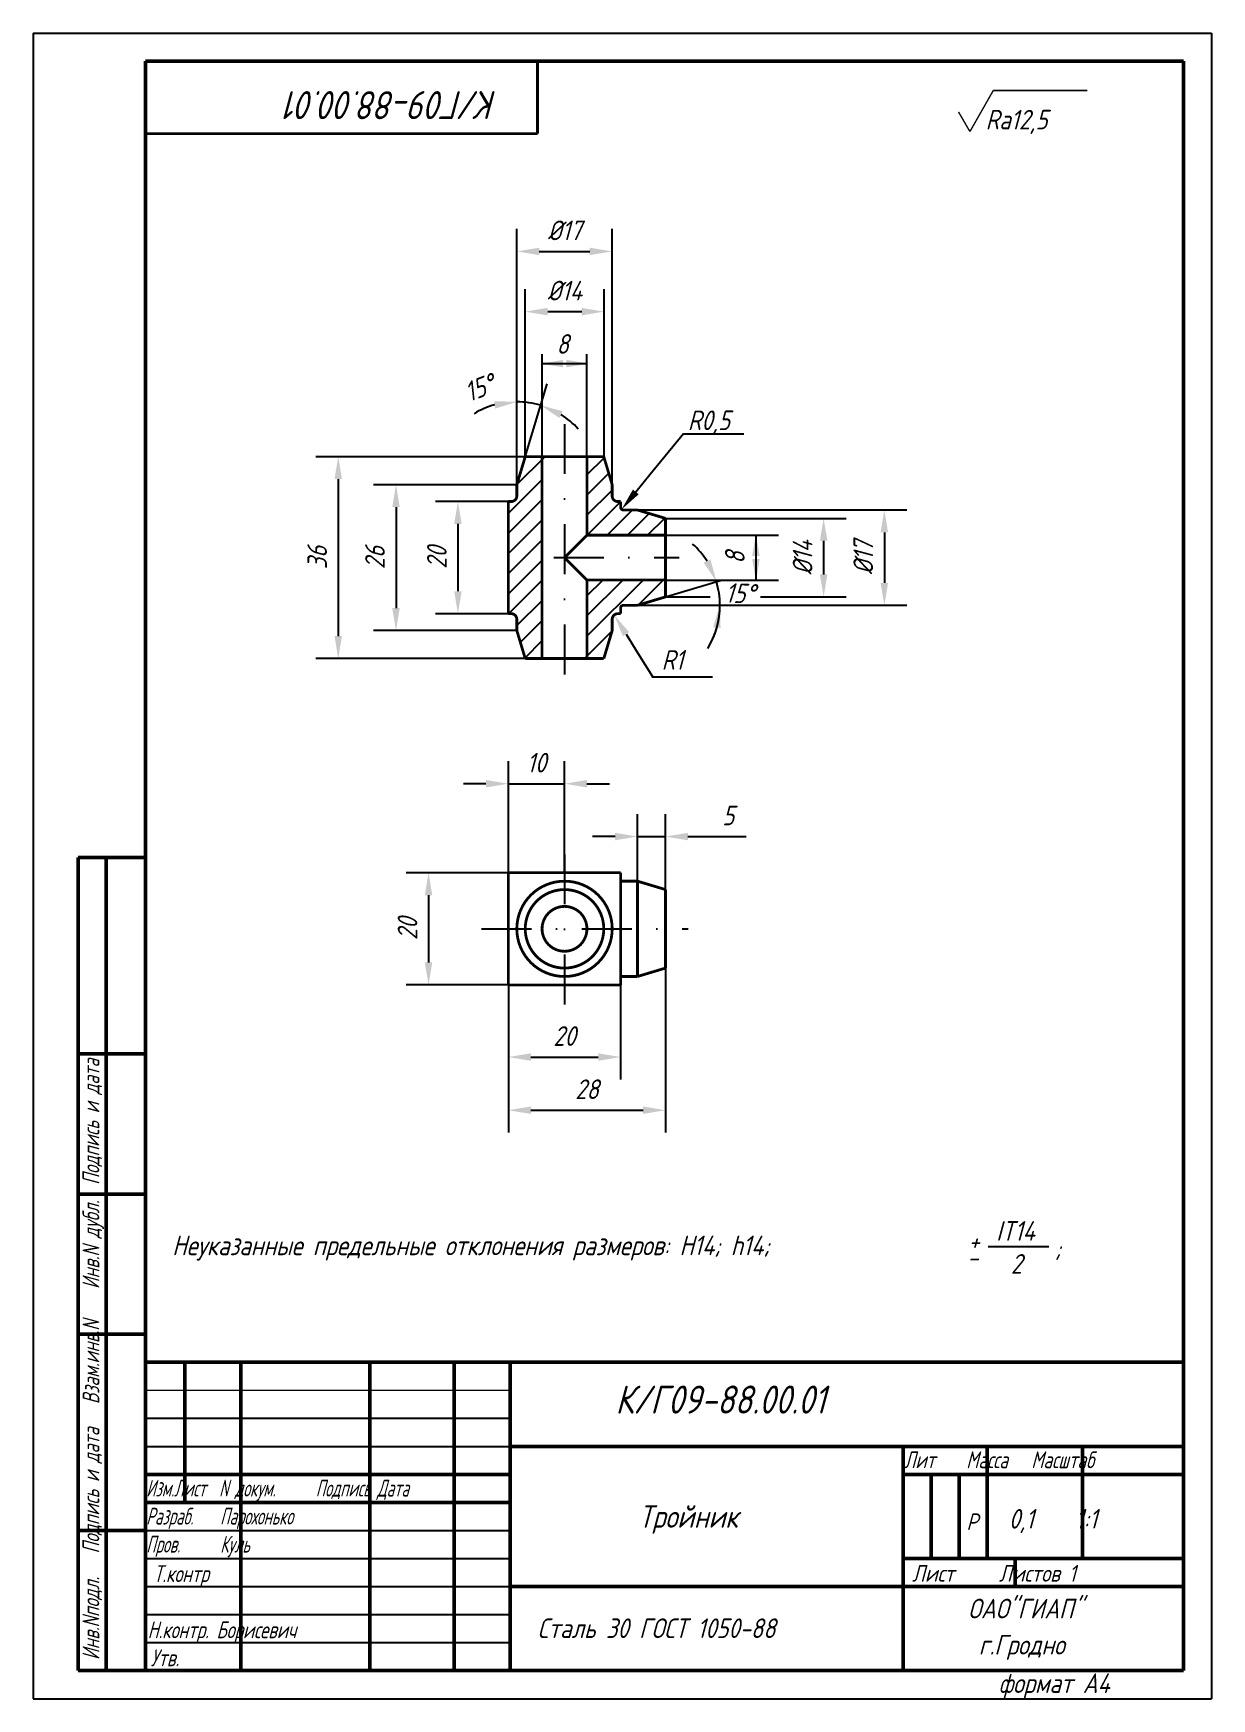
# Model space of a CAD drawing. Header units: inches. Extents: x 1065 to 7392, y 1020 to 3127.
# Drawn here: x 5962.7 to 6172.7, y 2293.2 to 2590.2 of the extents above; entities that cross this region are included whole.
import ezdxf
from ezdxf.enums import TextEntityAlignment as Align

# ---------------------------------------------------------------- set-up
doc = ezdxf.new("R2010")
doc.units = ezdxf.units.IN
doc.header["$LTSCALE"] = 0.7
doc.header["$MEASUREMENT"] = 0
doc.linetypes.add('DASHDOT', pattern=[25.4, 12.7, -6.35, 0, -6.35])
doc.styles.add('ROMANC', font='romanc', dxfattribs={"width": 0.8, "oblique": 15, "height": 3.5})
doc.styles.get("Standard").update_dxf_attribs({"font": 'romand.shx', "width": 0.8, "oblique": 15, "height": 3.5})
doc.dimstyles.get("Standard").update_dxf_attribs({"dimtxt": 3.5, "dimasz": 4, "dimexe": 4, "dimexo": 0, "dimgap": 2, "dimtad": 1, "dimdec": 0, "dimdsep": 46, "dimtxsty": 'Standard', "dimcen": 0.09, "dimadec": 0, "dimazin": 0, "dimtfac": 1, "dimtdec": 0, "dimtmove": 0, "dimatfit": 3, "dimfxl": 0, "dimtolj": 1, "dimtzin": 0, "dimlwd": 25, "dimlwe": 25, "dimarcsym": 0})

# ---------------------------------------------------------------- blocks, each defined once
blk = doc.blocks.new('*D267')
at = {"color": 0, "lineweight": 25}
for p, q in [((6047.33, 2506.73), (6034.33, 2506.73)), ((6038.33, 2502.73), (6038.33, 2490.73)), ((6047.36, 2486.73), (6034.33, 2486.73))]:
    blk.add_line(p, q, dxfattribs=at)
for points in [[(6037.67, 2502.73), (6039, 2502.73), (6038.33, 2506.73)], [(6037.67, 2490.73), (6039, 2490.73), (6038.33, 2486.73)]]:
    blk.add_solid(points, dxfattribs=at)
at = {"layer": 'DEFPOINTS', "color": 0, "lineweight": 25}
for p in [(6047.33, 2506.73), (6038.33, 2486.73), (6047.36, 2486.73)]:
    blk.add_point(p, dxfattribs=at)
at = {"color": 0, "insert": (6034.58, 2496.73), "char_height": 3.5, "attachment_point": 5, "rotation": 90}
blk.add_mtext('\\A1;20', dxfattribs=at)
blk = doc.blocks.new('*D268')
at = {"color": 0, "lineweight": 25}
blk.add_line((6050.33, 2514.73), (6054.23, 2527.72), dxfattribs=at)
for start, end in [(73.3008, 90), (105.5877, 121.1753), (42.1254, 57.7131)]:
    blk.add_arc((6048.84, 2509.77), 14.75, start, end, dxfattribs=at)
for points in [[(6044.79, 2524.63), (6044.97, 2523.31), (6048.84, 2524.51)], [(6056.44, 2521.63), (6056.99, 2522.84), (6053.08, 2523.89)]]:
    blk.add_solid(points, dxfattribs=at)
at = {"layer": 'DEFPOINTS', "color": 0, "lineweight": 25}
for p in [(6048.84, 2547.32), (6051.69, 2524.24), (6050.33, 2514.73), (6048.83, 2509.73), (6048.84, 2509.77)]:
    blk.add_point(p, dxfattribs=at)
at = {"color": 0, "insert": (6042.17, 2527.02), "char_height": 3.5, "attachment_point": 5, "rotation": 21.1435}
blk.add_mtext('\\A1;15%%D', dxfattribs=at)
blk = doc.blocks.new('*D277')
at = {"color": 0, "lineweight": 25}
for p, q in [((6048.83, 2509.73), (6023.3, 2509.73)), ((6027.3, 2505.73), (6027.3, 2487.73)), ((6048.83, 2483.73), (6023.3, 2483.73))]:
    blk.add_line(p, q, dxfattribs=at)
for points in [[(6026.63, 2505.73), (6027.96, 2505.73), (6027.3, 2509.73)], [(6026.63, 2487.73), (6027.96, 2487.73), (6027.3, 2483.73)]]:
    blk.add_solid(points, dxfattribs=at)
at = {"layer": 'DEFPOINTS', "color": 0, "lineweight": 25}
for p in [(6048.83, 2509.73), (6027.3, 2483.73), (6048.83, 2483.73)]:
    blk.add_point(p, dxfattribs=at)
at = {"color": 0, "lineweight": 25, "insert": (6023.55, 2496.73), "char_height": 3.5, "attachment_point": 5, "rotation": 90}
blk.add_mtext('\\A1;26', dxfattribs=at)
blk = doc.blocks.new('*D278')
at = {"color": 0, "lineweight": 25}
for p, q in [((6050.33, 2514.73), (6013, 2514.73)), ((6017, 2510.73), (6017, 2482.73)), ((6050.33, 2478.73), (6013, 2478.73))]:
    blk.add_line(p, q, dxfattribs=at)
for points in [[(6016.34, 2510.73), (6017.67, 2510.73), (6017, 2514.73)], [(6016.34, 2482.73), (6017.67, 2482.73), (6017, 2478.73)]]:
    blk.add_solid(points, dxfattribs=at)
at = {"layer": 'DEFPOINTS', "color": 0, "lineweight": 25}
for p in [(6050.33, 2514.73), (6017, 2478.73), (6050.33, 2478.73)]:
    blk.add_point(p, dxfattribs=at)
at = {"color": 0, "lineweight": 25, "insert": (6013.25, 2496.73), "char_height": 3.5, "attachment_point": 5, "rotation": 90}
blk.add_mtext('\\A1;36', dxfattribs=at)
blk = doc.blocks.new('*D279')
at = {"color": 0, "lineweight": 25}
for p, q in [((6070.33, 2505.23), (6118.33, 2505.23)), ((6114.33, 2501.23), (6114.33, 2492.23)), ((6070.33, 2488.23), (6118.33, 2488.23))]:
    blk.add_line(p, q, dxfattribs=at)
for points in [[(6113.66, 2501.23), (6114.99, 2501.23), (6114.33, 2505.23)], [(6113.66, 2492.23), (6114.99, 2492.23), (6114.33, 2488.23)]]:
    blk.add_solid(points, dxfattribs=at)
at = {"layer": 'DEFPOINTS', "color": 0, "lineweight": 25}
for p in [(6070.33, 2505.23), (6070.33, 2488.23), (6114.33, 2488.23)]:
    blk.add_point(p, dxfattribs=at)
at = {"color": 0, "lineweight": 25, "insert": (6110.58, 2496.73), "char_height": 3.5, "attachment_point": 5, "rotation": 90}
blk.add_mtext('\\A1;%%C17', dxfattribs=at)
blk = doc.blocks.new('*D280')
at = {"color": 0, "lineweight": 25}
for p, q in [((6050.33, 2514.73), (6050.33, 2544.6)), ((6064.39, 2514.54), (6064.39, 2544.6)), ((6054.33, 2540.6), (6060.39, 2540.6))]:
    blk.add_line(p, q, dxfattribs=at)
for points in [[(6054.33, 2541.27), (6054.33, 2539.93), (6050.33, 2540.6)], [(6060.39, 2541.27), (6060.39, 2539.93), (6064.39, 2540.6)]]:
    blk.add_solid(points, dxfattribs=at)
at = {"layer": 'DEFPOINTS', "color": 0, "lineweight": 25}
for p in [(6064.39, 2540.6), (6050.33, 2514.73), (6064.39, 2514.54)]:
    blk.add_point(p, dxfattribs=at)
at = {"color": 0, "lineweight": 25, "insert": (6057.36, 2544.35), "char_height": 3.5, "attachment_point": 5}
blk.add_mtext('\\A1;%%C14', dxfattribs=at)
blk = doc.blocks.new('*D281')
at = {"color": 0, "lineweight": 25}
for p, q in [((6048.84, 2509.77), (6048.84, 2555.34)), ((6065.83, 2509.73), (6065.83, 2555.34)), ((6052.84, 2551.34), (6061.83, 2551.34))]:
    blk.add_line(p, q, dxfattribs=at)
for points in [[(6052.84, 2552), (6052.84, 2550.67), (6048.84, 2551.34)], [(6061.83, 2552), (6061.83, 2550.67), (6065.83, 2551.34)]]:
    blk.add_solid(points, dxfattribs=at)
at = {"layer": 'DEFPOINTS', "color": 0, "lineweight": 25}
for p in [(6065.83, 2551.34), (6048.84, 2509.77), (6065.83, 2509.73)]:
    blk.add_point(p, dxfattribs=at)
at = {"color": 0, "lineweight": 25, "insert": (6057.34, 2555.09), "char_height": 3.5, "attachment_point": 5}
blk.add_mtext('\\A1;%%C17', dxfattribs=at)
blk = doc.blocks.new('*D269')
at = {"color": 0, "lineweight": 25}
for p, q in [((6070.33, 2434.84), (6070.33, 2450.99)), ((6075.33, 2433.34), (6075.33, 2450.99)), ((6066.33, 2446.99), (6062.33, 2446.99)), ((6070.33, 2446.99), (6075.33, 2446.99)), ((6079.33, 2446.99), (6089.69, 2446.99))]:
    blk.add_line(p, q, dxfattribs=at)
for points in [[(6066.33, 2447.65), (6066.33, 2446.32), (6070.33, 2446.99)], [(6079.33, 2447.65), (6079.33, 2446.32), (6075.33, 2446.99)]]:
    blk.add_solid(points, dxfattribs=at)
at = {"layer": 'DEFPOINTS', "color": 0, "lineweight": 25}
for p in [(6075.33, 2446.99), (6070.33, 2434.84), (6075.33, 2433.34)]:
    blk.add_point(p, dxfattribs=at)
at = {"color": 0, "lineweight": 25, "insert": (6086.51, 2450.74), "char_height": 3.5, "attachment_point": 5}
blk.add_mtext('\\A1;5', dxfattribs=at)
blk = doc.blocks.new('*D282')
at = {"color": 0, "lineweight": 25}
for p, q in [((6047.33, 2440.53), (6047.33, 2460.41)), ((6057.33, 2440.53), (6057.33, 2460.41)), ((6043.33, 2456.41), (6039.33, 2456.41)), ((6047.33, 2456.41), (6057.33, 2456.41)), ((6061.33, 2456.41), (6065.33, 2456.41))]:
    blk.add_line(p, q, dxfattribs=at)
for points in [[(6043.33, 2457.07), (6043.33, 2455.74), (6047.33, 2456.41)], [(6061.33, 2457.07), (6061.33, 2455.74), (6057.33, 2456.41)]]:
    blk.add_solid(points, dxfattribs=at)
at = {"layer": 'DEFPOINTS', "color": 0, "lineweight": 25}
for p in [(6057.33, 2456.41), (6047.33, 2440.53), (6057.33, 2440.53)]:
    blk.add_point(p, dxfattribs=at)
at = {"color": 0, "lineweight": 25, "insert": (6052.33, 2460.16), "char_height": 3.5, "attachment_point": 5}
blk.add_mtext('\\A1;10', dxfattribs=at)
blk = doc.blocks.new('*D283')
at = {"color": 0, "lineweight": 25}
for p, q in [((6047.33, 2440.53), (6029.1, 2440.53)), ((6033.1, 2436.53), (6033.1, 2424.53)), ((6047.33, 2420.53), (6029.1, 2420.53))]:
    blk.add_line(p, q, dxfattribs=at)
for points in [[(6032.43, 2436.53), (6033.76, 2436.53), (6033.1, 2440.53)], [(6032.43, 2424.53), (6033.76, 2424.53), (6033.1, 2420.53)]]:
    blk.add_solid(points, dxfattribs=at)
at = {"layer": 'DEFPOINTS', "color": 0, "lineweight": 25}
for p in [(6047.33, 2440.53), (6033.1, 2420.53), (6047.33, 2420.53)]:
    blk.add_point(p, dxfattribs=at)
at = {"color": 0, "lineweight": 25, "insert": (6029.35, 2430.53), "char_height": 3.5, "attachment_point": 5, "rotation": 90}
blk.add_mtext('\\A1;20', dxfattribs=at)
blk = doc.blocks.new('*D284')
at = {"color": 0, "lineweight": 25}
for p, q in [((6047.33, 2420.53), (6047.33, 2403.66)), ((6067.33, 2420.53), (6067.33, 2403.66)), ((6051.33, 2407.66), (6063.33, 2407.66))]:
    blk.add_line(p, q, dxfattribs=at)
for points in [[(6051.33, 2408.33), (6051.33, 2407), (6047.33, 2407.66)], [(6063.33, 2408.33), (6063.33, 2407), (6067.33, 2407.66)]]:
    blk.add_solid(points, dxfattribs=at)
at = {"layer": 'DEFPOINTS', "color": 0, "lineweight": 25}
for p in [(6047.33, 2420.53), (6067.33, 2420.53), (6067.33, 2407.66)]:
    blk.add_point(p, dxfattribs=at)
at = {"color": 0, "lineweight": 25, "insert": (6057.33, 2411.41), "char_height": 3.5, "attachment_point": 5}
blk.add_mtext('\\A1;20', dxfattribs=at)
blk = doc.blocks.new('*D285')
at = {"color": 0, "lineweight": 25}
for p, q in [((6075.33, 2423.53), (6075.33, 2394.18)), ((6047.33, 2420.53), (6047.33, 2394.18)), ((6051.33, 2398.18), (6071.33, 2398.18))]:
    blk.add_line(p, q, dxfattribs=at)
for points in [[(6051.33, 2398.85), (6051.33, 2397.52), (6047.33, 2398.18)], [(6071.33, 2398.85), (6071.33, 2397.52), (6075.33, 2398.18)]]:
    blk.add_solid(points, dxfattribs=at)
at = {"layer": 'DEFPOINTS', "color": 0, "lineweight": 25}
for p in [(6075.33, 2423.53), (6047.33, 2420.53), (6075.33, 2398.18)]:
    blk.add_point(p, dxfattribs=at)
at = {"color": 0, "lineweight": 25, "insert": (6061.33, 2401.93), "char_height": 3.5, "attachment_point": 5}
blk.add_mtext('\\A1;28', dxfattribs=at)

msp = doc.modelspace()

# ---------------------------------------------------------------- linework, layer by layer
for p, q in [((5962.66, 2590.24), (5962.66, 2293.24)), ((5962.66, 2590.24), (6172.66, 2590.24)), ((6172.66, 2590.24), (6172.66, 2293.24)), ((6078.53, 2518.8), (6089.28, 2518.8)), ((6053.33, 2514.73), (6053.33, 2496.73)), ((6075.33, 2503.73), (6075.33, 2496.73)), ((6047.33, 2486.73), (6047.33, 2496.73)), ((6075.33, 2489.73), (6075.33, 2496.73)), ((6072.91, 2475.5), (6083.7, 2475.5)), ((5962.66, 2293.24), (6172.66, 2293.24))]:
    msp.add_line(p, q)
at = {"lineweight": 50}
for p, q in [((5982.66, 2585.24), (5982.66, 2298.24)), ((5982.66, 2585.24), (6167.66, 2585.24)), ((6167.66, 2585.24), (6167.66, 2298.24)), ((5970.66, 2443.24), (5970.66, 2298.24)), ((5970.66, 2443.24), (5982.66, 2443.24)), ((5975.66, 2443.24), (5975.66, 2298.24)), ((5970.66, 2408.24), (5982.66, 2408.24)), ((5970.66, 2383.24), (5982.66, 2383.24)), ((5970.66, 2358.24), (5982.66, 2358.24)), ((5982.66, 2353.24), (6167.66, 2353.24)), ((5989.66, 2353.24), (5989.66, 2328.24)), ((5999.66, 2353.24), (5999.66, 2298.24)), ((6022.66, 2353.24), (6022.66, 2298.24)), ((6037.66, 2353.24), (6037.66, 2298.24)), ((6047.66, 2353.24), (6047.66, 2298.24)), ((6117.66, 2338.24), (6117.66, 2298.24)), ((6132.66, 2338.24), (6132.66, 2318.24)), ((6149.66, 2338.24), (6149.66, 2318.24)), ((5982.66, 2333.24), (6047.66, 2333.24)), ((6117.66, 2333.24), (6167.66, 2333.24)), ((6122.66, 2333.24), (6122.66, 2318.24)), ((6127.66, 2333.24), (6127.66, 2318.24)), ((5982.66, 2328.24), (6047.66, 2328.24)), ((5970.66, 2323.24), (5982.66, 2323.24)), ((6117.66, 2318.24), (6167.66, 2318.24)), ((6137.66, 2318.24), (6137.66, 2313.24)), ((5970.66, 2298.24), (6167.66, 2298.24))]:
    msp.add_line(p, q, dxfattribs=at)
at = {"color": 0, "linetype": 'ByBlock'}
for p, q in [((6053.33, 2514.73), (6053.33, 2533)), ((6053.33, 2531.33), (6061.33, 2531.33)), ((6061.33, 2514.73), (6061.33, 2533)), ((6072.56, 2511.55), (6078.52, 2518.87)), ((6070.04, 2508.45), (6072.56, 2511.55)), ((6068.3, 2483.09), (6070.42, 2479.69)), ((6070.42, 2479.69), (6073.04, 2475.51)), ((6047.33, 2440.53), (6047.33, 2453.23)), ((6057.33, 2440.53), (6057.33, 2453.23)), ((6047.33, 2440.53), (6033.88, 2440.53)), ((6075.33, 2423.53), (6075.33, 2397.9)), ((6047.33, 2420.53), (6033.88, 2420.53)), ((6047.33, 2420.53), (6047.33, 2397.9)), ((6047.33, 2419.13), (6047.33, 2406.23)), ((6067.33, 2420.53), (6067.33, 2406.23))]:
    msp.add_line(p, q, dxfattribs=at)
at = {"linetype": 'DASHDOT'}
for p, q in [((6057.33, 2520.56), (6057.33, 2471.73)), ((6055.45, 2496.73), (6077.74, 2496.73)), ((6057.33, 2443.81), (6057.33, 2416.11)), ((6042.56, 2430.53), (6079.38, 2430.53))]:
    msp.add_line(p, q, dxfattribs=at)
at = {"color": 0}
for p, q in [((6048.84, 2509.77), (6053.81, 2514.73)), ((6061.33, 2511.48), (6064.39, 2514.54)), ((6047.33, 2504.66), (6053.33, 2510.66)), ((6061.33, 2507.89), (6065.22, 2511.77)), ((6047.33, 2501.07), (6053.33, 2507.07)), ((6061.33, 2504.29), (6065.83, 2508.79)), ((6061.36, 2500.73), (6067.33, 2506.7)), ((6064.95, 2500.73), (6069.45, 2505.23)), ((6068.54, 2500.73), (6072.42, 2504.61)), ((6072.14, 2500.73), (6075.18, 2503.78)), ((6047.33, 2497.48), (6053.33, 2503.48)), ((6047.33, 2493.89), (6053.33, 2499.89)), ((6047.33, 2490.29), (6053.33, 2496.29)), ((6047.36, 2486.73), (6053.33, 2492.7)), ((6061.33, 2489.93), (6064.14, 2492.73)), ((6061.33, 2486.33), (6067.73, 2492.73)), ((6061.33, 2482.74), (6071.32, 2492.73)), ((6070.45, 2488.27), (6074.91, 2492.73)), ((6074.91, 2492.73), (6075.33, 2493.15)), ((6048.83, 2484.61), (6053.33, 2489.11)), ((6049.46, 2481.64), (6053.33, 2485.52)), ((6061.33, 2479.15), (6065.79, 2483.61)), ((6050.29, 2478.88), (6053.33, 2481.93)), ((6060.91, 2478.73), (6061.33, 2479.15))]:
    msp.add_line(p, q, dxfattribs=at)
at = {"lineweight": 25}
for p, q in [((6075.33, 2503.73), (6107.51, 2503.73)), ((6075.33, 2500.73), (6095.44, 2500.73)), ((6091.44, 2500.73), (6091.44, 2492.73)), ((6103.51, 2499.73), (6103.51, 2493.73)), ((6075.33, 2492.73), (6095.44, 2492.73)), ((6075.33, 2489.73), (6085.29, 2492.72)), ((6075.33, 2489.73), (6083.29, 2489.73)), ((6092.23, 2489.73), (6107.51, 2489.73)), ((6132.81, 2373.89), (6143.64, 2373.89)), ((5982.66, 2343.24), (6047.66, 2343.24)), ((5982.66, 2338.24), (6047.66, 2338.24)), ((5982.66, 2323.24), (6047.66, 2323.24)), ((5982.66, 2318.24), (6047.66, 2318.24)), ((5982.66, 2313.24), (6047.66, 2313.24)), ((5982.66, 2308.24), (6047.66, 2308.24)), ((5982.66, 2303.24), (6047.66, 2303.24))]:
    msp.add_line(p, q, dxfattribs=at)
at = {"lineweight": 15}
msp.add_line((5982.66, 2348.24), (6047.66, 2348.24), dxfattribs=at)
at = {"color": 1, "lineweight": 50}
for p, q in [((6047.66, 2338.24), (6167.66, 2338.24)), ((6047.66, 2313.24), (6167.66, 2313.24))]:
    msp.add_line(p, q, dxfattribs=at)
for points, const_width in [([(6052.52, 2572.35), (6052.52, 2585.35)], 0.5), ([(6129.58, 2572.71), (6133.75, 2580.05)], 0.25), ([(6133.75, 2580.05), (6150.49, 2580.05)], 0.3), ([(6127.55, 2576.21), (6129.58, 2572.71)], 0.25), ([(5982.52, 2572.35), (6052.52, 2572.35)], 0.5), ([(6050.33, 2514.73), (6048.83, 2509.73)], 0.5), ([(6050.33, 2514.73), (6064.33, 2514.73)], 0.5), ([(6053.33, 2478.73), (6053.33, 2514.73)], 0.5), ([(6061.33, 2514.73), (6061.33, 2500.73)], 0.5), ([(6064.33, 2514.73), (6065.83, 2509.73)], 0.5), ([(6048.83, 2509.73), (6048.83, 2507.73)], 0.5), ([(6065.83, 2509.73), (6065.83, 2507.73)], 0.5), ([(6047.33, 2506.73), (6047.83, 2506.73)], 0.5), ([(6047.33, 2506.73), (6047.33, 2486.73)], 0.5), ([(6066.83, 2506.73), (6067.33, 2506.73)], 0.5), ([(6067.33, 2506.73), (6067.33, 2505.73)], 0.5), ([(6067.83, 2505.23), (6070.33, 2505.23)], 0.5), ([(6075.33, 2503.73), (6070.33, 2505.23)], 0.5), ([(6075.33, 2503.73), (6075.33, 2489.73)], 0.5), ([(6061.33, 2500.73), (6057.33, 2496.73)], 0.5), ([(6061.33, 2500.73), (6075.33, 2500.73)], 0.5), ([(6057.33, 2496.73), (6061.33, 2492.73)], 0.5), ([(6061.33, 2492.73), (6075.33, 2492.73)], 0.5), ([(6061.33, 2478.73), (6061.33, 2492.73)], 0.5), ([(6075.33, 2489.73), (6070.33, 2488.23)], 0.5), ([(6047.33, 2486.73), (6047.83, 2486.73)], 0.5), ([(6048.83, 2483.73), (6048.83, 2485.73)], 0.5), ([(6065.83, 2483.73), (6065.83, 2485.73)], 0.5), ([(6066.83, 2486.73), (6067.33, 2486.73)], 0.5), ([(6067.33, 2486.73), (6067.33, 2487.73)], 0.5), ([(6067.83, 2488.23), (6070.33, 2488.23)], 0.5), ([(6050.33, 2478.73), (6048.83, 2483.73)], 0.5), ([(6064.33, 2478.73), (6065.83, 2483.73)], 0.5), ([(6050.33, 2478.73), (6064.33, 2478.73)], 0.5), ([(6047.33, 2440.53), (6067.33, 2440.53)], 0.5), ([(6047.33, 2440.53), (6047.33, 2420.53)], 0.5), ([(6067.33, 2440.53), (6067.33, 2420.53)], 0.5), ([(6067.33, 2439.03), (6070.33, 2439.03)], 0.5), ([(6070.33, 2439.03), (6070.33, 2422.03)], 0.5), ([(6070.33, 2439.03), (6075.33, 2437.53)], 0.5), ([(6075.33, 2437.53), (6075.33, 2423.53)], 0.5), ([(6075.33, 2423.53), (6070.33, 2422.03)], 0.5), ([(6047.33, 2420.53), (6067.33, 2420.53)], 0.5), ([(6067.33, 2422.03), (6070.33, 2422.03)], 0.5)]:
    msp.add_lwpolyline(points, dxfattribs=dict(const_width=const_width))
at = {"const_width": 0.5}
for points in [[(6047.83, 2506.73, 0.414214), (6048.83, 2507.73, 0.414214)], [(6065.83, 2507.73, 0.414214), (6066.83, 2506.73, 0.414214)], [(6067.33, 2505.73, 0.414214), (6067.83, 2505.23, 0.414214)], [(6048.83, 2485.73, 0.414214), (6047.83, 2486.73, 0.414214)], [(6066.83, 2486.73, 0.414214), (6065.83, 2485.73, 0.414214)], [(6067.83, 2488.23, 0.414214), (6067.33, 2487.73, 0.414214)], [(6048.83, 2430.53, -1), (6065.83, 2430.53, -1)], [(6050.33, 2430.53, -1), (6064.33, 2430.53, -1)], [(6053.33, 2430.53, -1), (6061.33, 2430.53, -1)], [(6048.83, 2430.53, 1), (6065.83, 2430.53, 1)], [(6050.33, 2430.53, 1), (6064.33, 2430.53, 1)], [(6053.33, 2430.53, 1), (6061.33, 2430.53, 1)]]:
    msp.add_lwpolyline(points, format="xyb", dxfattribs=at)
at = {"lineweight": 25}
for start, end in [(32.3437, 47.9882), (0, 16.6992), (328.4095, 0), (337.5964, 344.3555)]:
    msp.add_arc((6070.33, 2488.23), 14.7, start, end, dxfattribs=at)
at = {"color": 0, "linetype": 'ByBlock'}
for points in [[(6057.07, 2532), (6057.07, 2530.67), (6053.07, 2531.33)], [(6057.67, 2532), (6057.67, 2530.67), (6061.67, 2531.33)], [(6070.56, 2508.03), (6069.52, 2508.87), (6067.51, 2505.34)], [(6067.73, 2482.73), (6068.86, 2483.44), (6066.18, 2486.48)]]:
    msp.add_solid(points, dxfattribs=at)
at = {"lineweight": 25}
for points in [[(6102.84, 2499.73), (6104.18, 2499.73), (6103.51, 2503.73)], [(6090.77, 2497), (6092.11, 2497), (6091.44, 2501)], [(6083.35, 2496.37), (6082.14, 2495.82), (6084.41, 2492.46)], [(6090.77, 2496.48), (6092.11, 2496.48), (6091.44, 2492.48)], [(6102.84, 2493.73), (6104.18, 2493.73), (6103.51, 2489.73)], [(6083.82, 2484.36), (6085.14, 2484.18), (6085.03, 2488.23)]]:
    msp.add_solid(points, dxfattribs=at)
at = {"layer": 'DEFPOINTS', "color": 0, "linetype": 'ByBlock'}
for p in [(6065.83, 2544.32), (6064.33, 2533.7), (6061.33, 2531.33), (6050.33, 2514.73), (6053.33, 2514.73), (6061.33, 2514.73), (6064.33, 2514.73), (6048.84, 2509.77), (6048.84, 2509.77), (6065.83, 2509.73), (6066.19, 2506.96), (6067.33, 2506.7), (6067.51, 2505.34), (6067.83, 2505.73), (6070.33, 2505.23), (6075.33, 2503.73), (6075.33, 2500.73), (6075.33, 2492.73), (6086.18, 2492.73), (6075.33, 2489.73), (6113.64, 2489.73), (6066.04, 2486.35), (6067.33, 2486.73), (6070.45, 2488.27), (6108.78, 2486.73), (6121.06, 2488.27), (6030.7, 2483.73), (6048.83, 2483.73), (6066.83, 2485.73), (6057.33, 2450.23), (6047.33, 2440.53), (6047.33, 2440.53), (6057.33, 2440.53), (6075.33, 2423.53), (6036.88, 2420.53), (6047.33, 2420.53), (6047.33, 2420.53), (6047.33, 2419.13), (6067.33, 2419.13), (6067.33, 2409.23), (6075.33, 2400.9)]:
    msp.add_point(p, dxfattribs=at)

# ---------------------------------------------------------------- texts
at = {"color": 0, "linetype": 'ByBlock', "style": 'ROMANC', "oblique": 15, "width": 0.8}
msp.add_text('8', height=3.5, dxfattribs=at).set_placement((6056.99, 2534.83), align=Align.MIDDLE_CENTER)
at = {"lineweight": 35, "insert": (6045.4, 2574.93), "char_height": 5, "width": 116.2188, "attachment_point": 1, "rotation": 180}
msp.add_mtext('К/Г09-88.00.01 ', dxfattribs=at)
at = {"lineweight": 25, "attachment_point": 1}
for s, insert, char_height, width in [('Ra12,5', (6132.37, 2576.59), 3.5, 29.1251), ('R0,5', (6079.3, 2522.97), 3.5, 12.1908), ('R1', (6074.63, 2480.24), 3.5, 14.8628), ('IT14', (6134.26, 2378.41), 3.5, 19.7907), (' Неуказанные предельные отклонения размеров: H14; h14; ', (5985.55, 2375.82), 3.5, 158.004), ('+', (6129.31, 2376.59), 3.5, 4.3989), (';', (6144.7, 2375.25), 3.5, 9.0235), ('-', (6129.08, 2373.66), 3.5, 6.6548), ('2', (6136.87, 2372.53), 3.5, 17.1446), ('{\\W0.7;Лит    Масса   Масштаб}', (6117.86, 2337.34), 3, 48.3624), ('{\\W0.6; Изм.Лист  N докум.      Подпись Дата\\P Разраб.    Парохонько\\P Пров.      Куль}', (5981.59, 2332.29), 3, 75.9719), ('Р', (6128.94, 2326.27), 3, 4.7355), ('0,1    1:1', (6136.51, 2327.07), 3.5, 30.5998), ('{\\W0.7;Т.контр}', (5984.1, 2317.03), 3, 65.7648), ('Лист     Листов 1', (6119.27, 2317.1), 3, 49.4707), ('{\\W0.7; Н.контр. Борисевич}', (5981.65, 2307.02), 3, 40.546), ('Сталь 30 ГОСТ 1050-88', (6052.52, 2307.55), 3.5, 67.3789), ('{\\W0.7;Утв.     }', (5983.59, 2302.02), 3, 39.2217), ('г.Гродно', (6131.16, 2304.61), 3.5, 35.0627), ('формат А4', (6134.69, 2297.75), 3.5, 32.7454)]:
    msp.add_mtext(s, dxfattribs=dict(at, insert=insert, char_height=char_height, width=width))
at = {"lineweight": 25, "char_height": 3.5, "attachment_point": 5}
for s, insert, rotation in [('\\A1;8', (6087.69, 2496.73), 90), ('%%C14', (6099.76, 2496.73), 90), ('15°', (6088.63, 2490.37), 357.7549)]:
    msp.add_mtext(s, dxfattribs=dict(at, insert=insert, rotation=rotation))
at = {"lineweight": 25, "insert": (5971.43, 2298.75), "char_height": 3, "width": 144.2887, "attachment_point": 1, "rotation": 90}
msp.add_mtext('{\\W0.7; Инв.Nподл.   Подпись и дата   Взам.инв.N    Инв.N дубл.  Подпись и дата}', dxfattribs=at)
at = {"lineweight": 35, "attachment_point": 1}
for s, insert, char_height, width in [('К/Г09-88.00.01', (6066.4, 2349.08), 5, 116.2188), ('ОАО"ГИАП"', (6129.25, 2311.06), 3.5, 36.171)]:
    msp.add_mtext(s, dxfattribs=dict(at, insert=insert, char_height=char_height, width=width))
at = {"lineweight": 30, "insert": (6070.58, 2327.72), "char_height": 4, "width": 61.9449, "attachment_point": 1}
msp.add_mtext('Тройник', dxfattribs=at)

# ---------------------------------------------------------------- dimensions: what is measured, and where the dimension line sits
at = {"lineweight": 25}
for base, p1, p2, text, picture, middle in [((6065.83, 2551.34), (6048.84, 2509.77), (6065.83, 2509.73), '%%C17', '*D281', (6057.34, 2555.09)), ((6064.39, 2540.6), (6050.33, 2514.73), (6064.39, 2514.54), '%%C14', '*D280', (6057.36, 2544.35))]:
    dim = msp.add_linear_dim(base=base, p1=p1, p2=p2, text=text, dimstyle='Standard', dxfattribs=at)
    dim.commit()
    dim.dimension.update_dxf_attribs({"geometry": picture, "text_midpoint": middle})
dim = msp.add_angular_dim_2l(base=(6051.69, 2524.24), line1=((6048.84, 2509.77), (6048.84, 2547.32)), line2=((6050.33, 2514.73), (6048.83, 2509.73)), text='15%%D', dimstyle='Standard')
dim.commit()
dim.dimension.update_dxf_attribs({"geometry": '*D268', "text_midpoint": (6043.52, 2523.52), "dimtype": 162})
for base, p1, p2, picture, middle in [((6017, 2478.73), (6050.33, 2514.73), (6050.33, 2478.73), '*D278', (6013.25, 2496.73)), ((6027.3, 2483.73), (6048.83, 2509.73), (6048.83, 2483.73), '*D277', (6023.55, 2496.73)), ((6033.1, 2420.53), (6047.33, 2440.53), (6047.33, 2420.53), '*D283', (6029.35, 2430.53))]:
    dim = msp.add_linear_dim(base=base, p1=p1, p2=p2, angle=90, dimstyle='Standard', dxfattribs=at)
    dim.commit()
    dim.dimension.update_dxf_attribs({"geometry": picture, "text_midpoint": middle})
dim = msp.add_linear_dim(base=(6038.33, 2486.73), p1=(6047.33, 2506.73), p2=(6047.36, 2486.73), angle=90, text='20', dimstyle='Standard')
dim.commit()
dim.dimension.update_dxf_attribs({"geometry": '*D267', "text_midpoint": (6034.58, 2496.73)})
dim = msp.add_linear_dim(base=(6114.33, 2488.23), p1=(6070.33, 2505.23), p2=(6070.33, 2488.23), angle=90, text='%%C<>', dimstyle='Standard', dxfattribs=at)
dim.commit()
dim.dimension.update_dxf_attribs({"geometry": '*D279', "text_midpoint": (6110.58, 2496.73)})
for base, p1, p2, picture, middle in [((6057.33, 2456.41), (6047.33, 2440.53), (6057.33, 2440.53), '*D282', (6052.33, 2460.16)), ((6075.33, 2446.99), (6070.33, 2434.84), (6075.33, 2433.34), '*D269', (6086.51, 2450.74)), ((6075.33, 2398.18), (6047.33, 2420.53), (6075.33, 2423.53), '*D285', (6061.33, 2401.93)), ((6067.33, 2407.66), (6047.33, 2420.53), (6067.33, 2420.53), '*D284', (6057.33, 2411.41))]:
    dim = msp.add_linear_dim(base=base, p1=p1, p2=p2, dimstyle='Standard', dxfattribs=at)
    dim.commit()
    dim.dimension.update_dxf_attribs({"geometry": picture, "text_midpoint": middle})

doc.saveas('drawing.dxf')
